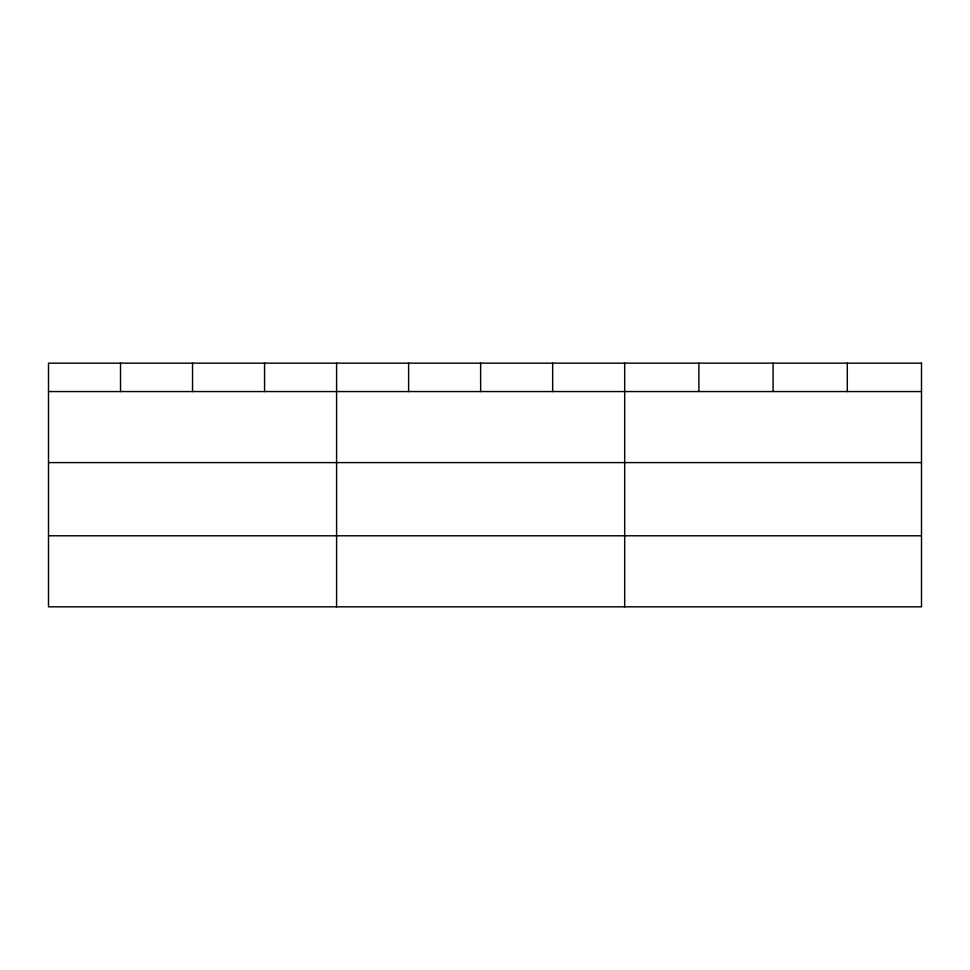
<?xml version="1.0" encoding="UTF-8"?>
<svg xmlns="http://www.w3.org/2000/svg" width="970" height="970" viewBox="0 0 970 970"><rect width="100%" height="100%" fill="white"/><g stroke="black" fill="none" stroke-linecap="round" stroke-linejoin="round"><path stroke-width="1.45" d="M48.5 391.565L921.5 391.565M48.5 462.605L921.5 462.605M48.5 535.792L921.5 535.792M847.295 363.168L847.295 391.565M773.09 363.168L773.09 391.565M698.885 363.168L698.885 391.565M624.68 363.168L624.68 606.832M552.658 363.168L552.658 391.565M480.635 363.168L480.635 391.565M408.612 363.168L408.612 391.565M336.59 363.168L336.59 606.832M264.567 363.168L264.567 391.565M192.545 363.168L192.545 391.565M120.522 363.168L120.522 391.565M921.5 363.168L48.5 363.168L48.5 606.832L921.5 606.832L921.5 363.168"/></g></svg>
